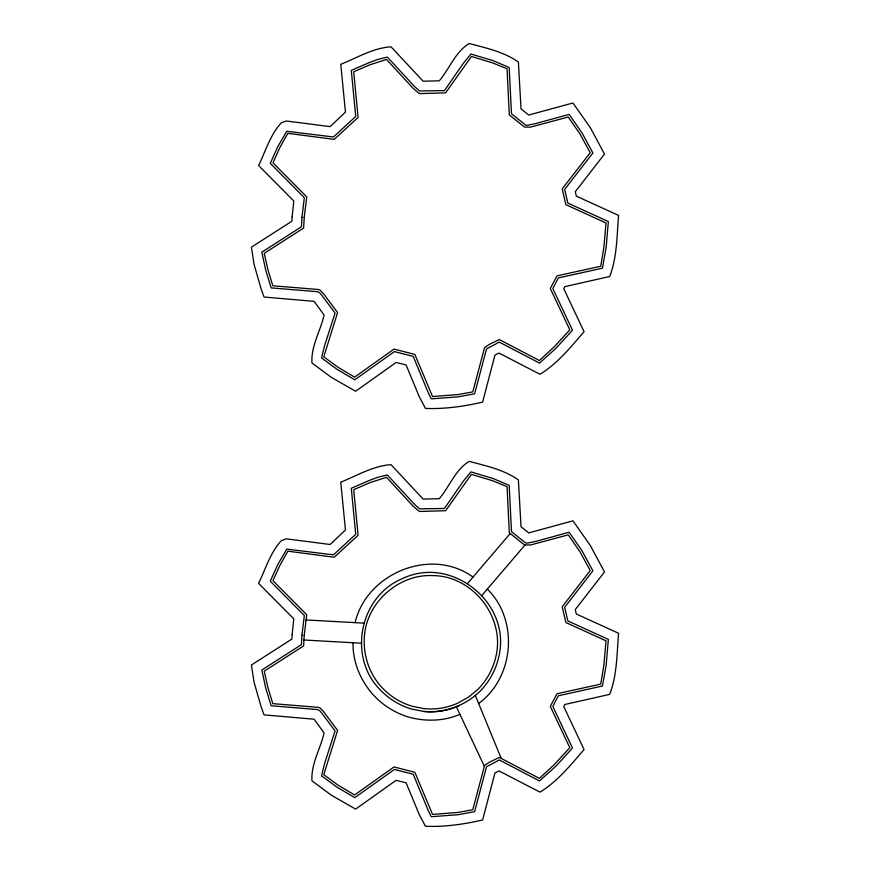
<?xml version="1.0" encoding="UTF-8"?>
<svg xmlns="http://www.w3.org/2000/svg" width="870" height="870" viewBox="0 0 870 870"><rect width="100%" height="100%" fill="white"/><g stroke="black" fill="none" stroke-linecap="round" stroke-linejoin="round"><path stroke-width="1.3" d="M355.123 622.648C366.564 573.112 431.389 546.675 472.997 577.071M467.429 583.596L510.201 533.517M481.784 595.602L524.98 545.033M478.62 703.515C514.268 677.589 518.955 620.027 487.33 589.11M459.915 714.324C443.972 721.263 425.811 721.719 409.139 717.206A78.583 78.583 0 0 1 374.23 695.88C360.876 681.525 352.644 662.461 353.024 642.723M423.396 711.388C444.081 713.552 465.048 705.733 479.935 691.367A71.155 71.155 0 0 0 498.858 656.469C511.647 603.171 451.78 554.951 402.723 578.506C359.506 595.939 347.347 657.513 380.429 689.997A70.024 70.024 0 0 0 411.532 709.017L423.396 711.388A67.534 67.534 0 0 0 459.49 705.45M305.881 619.94L363.845 623.127M303.956 640.005L361.561 643.202M456.282 706.592L484.329 766.263M475.237 695.282L501.24 758.433M364.65 633.784C362.464 653.446 368.619 673.728 382.495 688.039A67.175 67.175 0 0 0 412.337 706.288L423.712 708.561A64.717 64.717 0 0 0 458.305 702.862L468.908 696.837L477.924 689.355A68.23 68.23 0 0 0 496.063 655.871C504.959 617.211 472.975 576.06 433.282 575.603C400.091 573.624 368.238 600.8 364.65 633.784M292.146 216.684L291.896 221.208L251.419 247.178L254.051 264.317L261 288.492L264.045 297.04L314.124 301.346L324.075 315.049C320.519 331.013 310.818 346.282 311.96 362.986L331.383 377.373L355.612 391.25L396.1 362.464L406.072 364.921L419.275 396.709L425.452 408.411C444.679 409.183 463.928 406.431 482.622 402.125L494.943 355.112L497.412 353.862L499.043 353.089L539.987 374.263C557.529 363.573 570.753 347.065 584.064 331.698L563.771 288.72L564.804 286.654L609.685 276.508C617.2 257.183 616.83 235.803 618.581 215.401L576.321 196.142L575.287 191.737L604.487 154.055L590.349 127.705L572.96 102.986L528.753 115.036L521.032 108.87L518.389 62.064C503.98 51.819 486.091 48.057 469.245 43.5C455.249 51.841 449.562 68.85 439.263 80.834L423.146 81.225L391.021 46.795C373.045 48.002 357.146 57.768 340.757 64.315L345.455 112.132L330.121 126.628L286.263 120.995L281.249 122.844C270.265 134.817 265.611 151.152 258.597 165.507L293.788 201.003L292.146 216.684M301.955 217.293L301.433 226.766L261.816 252.18L265.807 270.57L271.179 287.894L317.833 291.733L320.247 293.244L335.059 313.026L324.434 346.151L321.563 357.983L336.842 369.195L354.786 379.788L394.404 351.6L413.217 356.396L428.247 392.707L431.215 398.775L432.14 398.808L458.229 396.829L474.618 393.816L486.537 348.913L499.304 342.117L539.509 363.105L555.963 348.283L572.482 330.187L552.82 288.557L558.366 277.921L602.399 268.188L606.14 247.482L608.358 221.556L567.849 203.08L564.663 189.421L592.894 152.957L581.986 132.882L569.132 114.383L535.702 123.562L527.024 125.323L525.502 124.965L511.495 113.785L509.178 67.523L493.225 60.693L470.942 54.027L463.46 63.151L444.461 90.589L419.547 90.98L414.751 86.728L387.367 57.083L377.852 59.421L369.174 62.64L351.295 70.394L355.721 116.449L333.449 136.992L286.817 131.261L277.824 146.584L270.276 163.321L304.337 197.675L301.955 217.293M304.217 217.435L303.63 228.049L264.219 253.344L267.993 269.961L272.821 285.784L318.268 289.482L320.116 290.101L323.596 293.788L337.593 312.558L323.781 356.83L338.104 367.314L354.601 377.134L394.012 349.087L414.859 354.438L432.553 396.546L457.924 394.588L472.769 391.902L484.568 347.641L489.745 344.161L499.358 339.583L539.389 360.528L554.364 346.673L569.807 329.839L550.297 288.525L556.985 275.877L600.724 266.263L603.889 247.2L605.998 222.97L565.891 204.678L562.205 188.888L590.219 152.707L580.051 134.067L568.251 117.015L530.515 127.129L524.512 127.063L509.287 114.916L507.058 68.773L492.463 62.836L471.409 56.485L445.657 92.84L420.243 93.612L418.535 93.036L413.119 88.316L386.519 59.454L370.011 64.75L353.72 71.797L358.092 117.45L334.21 139.385L287.839 133.306L279.857 147.585L272.973 162.82L306.762 196.903L304.217 217.435M292.146 634.534L291.896 639.069L251.419 665.028L254.051 682.178L261 706.353L264.045 714.901L314.124 719.207L324.075 732.91C320.519 748.874 310.818 764.143 311.96 780.847L331.383 795.234L355.612 809.111L396.1 780.325L406.072 782.782L419.275 814.57L425.452 826.272C444.679 827.044 463.928 824.292 482.622 819.986L494.943 772.973L497.412 771.723L499.043 770.95L539.987 792.124C557.529 781.434 570.753 764.926 584.064 749.559L563.771 706.581L564.804 704.504L609.685 694.369C617.2 675.033 616.83 653.664 618.581 633.262L576.321 614.002L575.287 609.598L604.487 571.916L590.349 545.566L572.96 520.836L528.753 532.897L521.032 526.731L518.389 479.925C503.98 469.68 486.091 465.918 469.245 461.361C455.249 469.702 449.562 486.711 439.263 498.695L423.146 499.086L391.021 464.656C373.045 465.863 357.146 475.618 340.757 482.176L345.455 529.993L330.121 544.489L286.263 538.845L281.249 540.705C270.265 552.678 265.611 569.013 258.597 583.368L293.788 618.864L292.146 634.534M301.955 635.154L301.433 644.626L261.816 670.041L265.807 688.431L271.179 705.755L317.833 709.594L320.247 711.105L335.059 730.887L324.434 764.012L321.563 775.844L336.842 787.056L354.786 797.638L394.404 769.461L413.217 774.256L428.247 810.568L431.215 816.636L432.14 816.669L458.229 814.69L474.618 811.677L486.537 766.774L499.304 759.978L539.509 780.966L555.963 766.144L572.482 748.048L552.82 706.418L558.366 695.782L602.399 686.049L606.14 665.343L608.358 639.406L567.849 620.941L564.663 607.282L592.894 570.818L581.986 550.732L569.132 532.244L535.702 541.423L527.024 543.184L525.502 542.826L511.495 531.646L509.178 485.373L493.225 478.554L470.942 471.888L463.46 481.012L444.461 508.45L419.547 508.841L414.751 504.589L387.367 474.944L377.852 477.282L369.174 480.501L351.295 488.255L355.721 534.31L333.449 554.853L286.817 549.122L277.824 564.445L270.276 581.182L304.337 615.536L301.955 635.154M304.217 635.296L303.63 645.91L264.219 671.194L267.993 687.822L272.821 703.645L318.268 707.343L320.116 707.962L323.596 711.649L337.593 730.419L323.781 774.691L338.104 785.164L354.601 794.995L394.012 766.948L414.859 772.288L432.553 814.407L457.924 812.449L472.769 809.763L484.568 765.502L489.745 762.022L499.358 757.444L539.389 778.389L554.364 764.534L569.807 747.7L550.297 706.386L556.985 693.738L600.724 684.125L603.889 665.061L605.998 640.831L565.891 622.539L562.205 606.749L590.219 570.568L580.051 551.928L568.251 534.865L530.515 544.99L524.512 544.924L509.287 532.777L507.058 486.635L492.463 480.697L471.409 474.346L445.657 510.701L420.243 511.462L418.535 510.897L413.119 506.177L386.519 477.315L370.011 482.611L353.72 489.658L358.092 535.3L334.21 557.246L287.839 551.167L279.857 565.446L272.973 580.682L306.762 614.764L304.217 635.296"/></g></svg>
